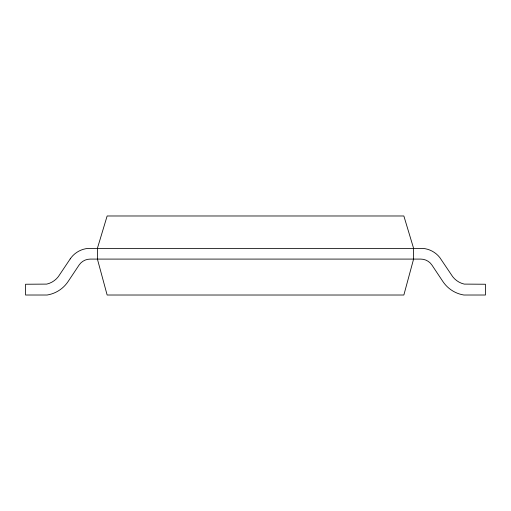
<?xml version="1.0" encoding="UTF-8"?>
<svg xmlns="http://www.w3.org/2000/svg" width="511" height="511" viewBox="0 0 511 511"><rect width="100%" height="100%" fill="white"/><g stroke="black" fill="none" stroke-linecap="round" stroke-linejoin="round"><path stroke-width="0.77" d="M413.591 259.09L403.856 295.019L107.144 295.019L97.409 259.09L97.409 248.314L107.144 215.981L403.856 215.981L413.591 248.314L413.591 259.09M70.205 258.917L58.311 276.687A20.363 20.363 0 0 1 46.769 284.103L25.55 284.244L25.55 295.019L47.108 295.019A31.152 31.152 0 0 0 68.104 281.529L79.058 265.075A13.414 13.414 0 0 1 90.223 259.096L420.777 259.09A13.414 13.414 0 0 1 431.942 265.075L442.896 281.529A31.152 31.152 0 0 0 463.892 295.019L485.45 295.019L485.45 284.244L464.231 284.103A20.363 20.363 0 0 1 452.689 276.687L439.76 257.493A24.202 24.202 0 0 0 422.757 248.384L88.243 248.384A24.202 24.202 0 0 0 71.24 257.493L70.205 258.917"/></g></svg>
